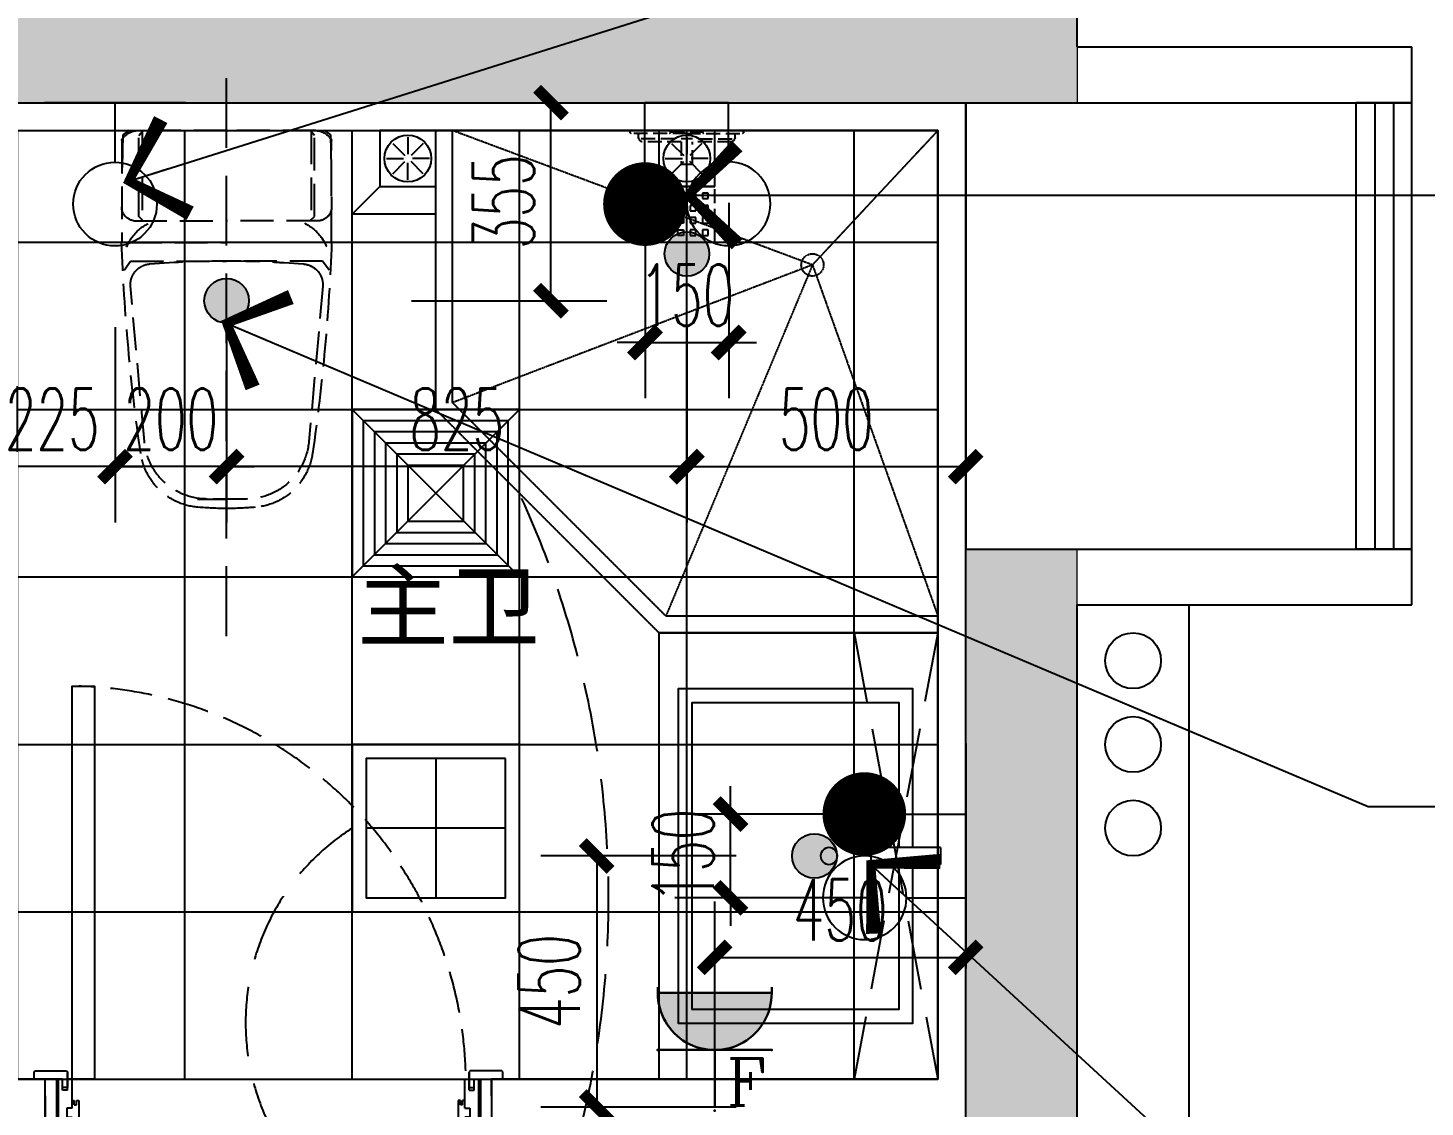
# Model space of a CAD drawing. Extents: x 184967 to 628822, y -100826 to 121332.
# Drawn here: x 404224 to 406729, y 39974 to 41908 of the extents above; entities that cross this region are included whole.
import ezdxf
from ezdxf.enums import TextEntityAlignment as Align

# ---------------------------------------------------------------- set-up
doc = ezdxf.new("R2010")
doc.units = 0
doc.header["$MEASUREMENT"] = 0
doc.linetypes.add('__DASH', pattern=[0.35, 0.25, -0.1])
doc.linetypes.add('DASH', pattern=[0.35, 0.25, -0.1])
for name, color, linetype in [('0-固定家具不到顶', 55, 'Continuous'), ('0-活动家具', 55, 'Continuous'), ('0-装饰完成面', 47, 'Continuous'), ('E-排水', 34, 'Continuous'), ('E-给水', 34, 'Continuous'), ('E02-灯具开关连线', 6, 'Continuous'), ('E03-地漏', 6, 'Continuous'), ('P11-平面门套', 47, 'Continuous'), ('P11-平面门扇', 47, 'Continuous'), ('P13-文字说明', 52, 'Continuous'), ('T03-天花造型', 30, 'Continuous'), ('T05-天花灯具', 51, 'Continuous'), ('VPIPE-直饮', 140, 'TG_Y'), ('WALL', 145, 'Continuous'), ('WINDOW', 141, 'Continuous'), ('看线', 67, 'Continuous')]:
    doc.layers.add(name, color=color, linetype=linetype)
for name, color, linetype, lineweight in [('4#6#-col-2F~31F$0$COLU', 7, 'Continuous', 0), ('4#6#-col-2F~31F$0$COLU_HATCH', 251, 'Continuous', 0), ('E-插座', 60, 'Continuous', 30)]:
    doc.layers.add(name, color=color, linetype=linetype, lineweight=lineweight)
doc.styles.add('_TCH_LABEL', font='COMPLEX', dxfattribs={"bigfont": 'GBCBIG'})
doc.styles.get("Standard").update_dxf_attribs({"font": 'gbenor.shx', "bigfont": 'gbcbig.shx'})
doc.styles.add('TG_LINETYPE', font='GBXWXT', dxfattribs={"width": 0.7, "height": 3, "bigfont": 'GBCBIG'})
doc.styles.add('尺寸标注', font='txt.shx', dxfattribs={"width": 0.6, "height": 110})
doc.styles.add('文字标注', font='')
doc.styles.get('文字标注').set_extended_font_data('SimSun')
doc.linetypes.add('TG_Y', pattern='A,3,-0.34,["Y",TG_LINETYPE,S=0.1,R=0,X=-0.23,Y=-0.08],0', length=3.34)
doc.dimstyles.new('1-50', dxfattribs={"dimscale": 50, "dimtxt": 110, "dimasz": 1, "dimexe": 2, "dimexo": 2, "dimgap": 0.6, "dimtad": 1, "dimdec": 0, "dimrnd": 5, "dimtxsty": '尺寸标注', "dimblk": 'ARCHTICK', "dimcen": 2.5, "dimclrd": 251, "dimclre": 251, "dimclrt": 50, "dimadec": 0, "dimazin": 0, "dimtfac": 1, "dimtdec": 0, "dimtix": 1, "dimtmove": 2, "dimatfit": 3, "dimldrblk": 'DOT', "dimfxl": 0, "dimarcsym": 0})
doc.dimstyles.new('标注', dxfattribs={"dimtxt": 2.5, "dimasz": 1.5, "dimexe": 1.25, "dimexo": 0.625, "dimgap": 0, "dimtad": 1, "dimdsep": 46, "dimtxsty": 'Standard', "dimblk": 'z', "dimcen": 2.5, "dimadec": 0, "dimazin": 0, "dimtm": 1e-09, "dimtfac": 1, "dimtmove": 0, "dimatfit": 3, "dimldrblk": 'z', "dimfxl": 0, "dimarcsym": 0})

# ---------------------------------------------------------------- blocks, each defined once
blk = doc.blocks.new('*U913')
h = blk.add_hatch(color=256)
edge = h.paths.add_edge_path()
edge.add_ellipse((117.7, 211), major_axis=(72.3, 72.3), ratio=1, start_angle=135, end_angle=224.9997)
edge.add_line((117.7, 108.8), (117.7, 108.8))
edge.add_ellipse((117.7, 211), major_axis=(72.3, 72.3), ratio=1, start_angle=225.0003, end_angle=315)
edge.add_line((219.9, 211), (15.5, 211))
for p, q in [((15.5, 221.2), (15.5, 211)), ((219.9, 211), (15.5, 211)), ((219.9, 221.2), (219.9, 211)), ((15.5, 108.8), (219.9, 108.8)), ((117.7, 108.8), (117.7, 6.5))]:
    blk.add_line(p, q)
at = {"extrusion": (0, 0, -1)}
blk.add_ellipse((117.7, 211), major_axis=(72.3, 72.3), ratio=1, start_param=0.785398, end_param=3.926991, dxfattribs=at)
for p in [(15.5, 108.8), (219.9, 108.8), (117.7, 0)]:
    blk.add_point(p)
at = {"style": '_TCH_LABEL', "text_generation_flag": 4}
blk.add_text('P', height=0.00409, dxfattribs=at).set_placement((117.7, 0))
at = {"style": '_TCH_LABEL'}
blk.add_attdef('B', text='', height=84.1, dxfattribs=at).set_placement((174.6, 51.2), align=Align.MIDDLE)
blk = doc.blocks.new('_ArchTick')
at = {"color": 0, "linetype": 'ByBlock', "const_width": 0.4}
blk.add_lwpolyline([(-0.5, -0.5), (0.5, 0.5)], dxfattribs=at)
blk = doc.blocks.new('*D953')
at = {"layer": 'Defpoints', "color": 0, "transparency": 16777216}
for p in [(405905.5, 40242), (405455.5, 39973.7), (405905.5, 39973.7)]:
    blk.add_point(p, dxfattribs=at)
at = {"layer": 'E-插座', "color": 251, "lineweight": -2, "transparency": 16777216}
for p, q in [((405455.5, 40073.7), (405455.5, 40342)), ((405905.5, 40073.7), (405905.5, 40342)), ((405455.5, 40242), (405905.5, 40242))]:
    blk.add_line(p, q, dxfattribs=at)
at = {"layer": 'E-插座', "color": 251, "lineweight": -2, "transparency": 16777216, "xscale": 50, "yscale": 50, "zscale": 50, "rotation": 180}
blk.add_blockref('_ArchTick', (405455.5, 40242), dxfattribs=at)
at = {"layer": 'E-插座', "color": 251, "lineweight": -2, "transparency": 16777216, "xscale": 50, "yscale": 50, "zscale": 50}
blk.add_blockref('_ArchTick', (405905.5, 40242), dxfattribs=at)
at = {"layer": 'E-插座', "color": 50, "transparency": 16777216, "insert": (405680.5, 40327), "char_height": 110, "attachment_point": 5, "style": '尺寸标注'}
blk.add_mtext('450', dxfattribs=at)
blk = doc.blocks.new('_Dot')
at = {"color": 0, "linetype": 'ByBlock', "lineweight": -2}
blk.add_line((-0.5, 0), (-1, 0), dxfattribs=at)
at = {"color": 0, "linetype": 'ByBlock', "const_width": 0.5}
blk.add_lwpolyline([(-0.25, 0, 1), (0.25, 0, 1)], format="xyb", close=True, dxfattribs=at)
blk = doc.blocks.new('A$C425A3D1E')
for p, q in [((0.6, 403.1), (0.6, 150)), ((182.3, 276.6), (0.6, 276.6)), ((0.6, 126.6), (0.6, 276.6)), ((0.6, 253.1), (0.6, 0)), ((106.7, 126.6), (0, 126.6))]:
    blk.add_line(p, q)
at = {"const_width": 75}
blk.add_lwpolyline([(182.3, 314.1, -1), (182.3, 239.1, -1)], format="xyb", close=True, dxfattribs=at)
blk.add_circle((181.7, 126.6), 75)
for start, end in [(90, 270), (270, 90)]:
    blk.add_arc((182.3, 276.6), 28.1, start, end)
blk = doc.blocks.new('*D970')
at = {"layer": 'Defpoints', "color": 0, "linetype": 'ByBlock', "transparency": 16777216}
for p in [(405905.5, 40423.7), (405244, 39973.7), (405905.5, 39973.7)]:
    blk.add_point(p, dxfattribs=at)
at = {"layer": 'E-给水', "color": 251, "lineweight": -2, "transparency": 16777216}
for p, q in [((405494, 40423.7), (405144, 40423.7)), ((405244, 40423.7), (405244, 39973.7)), ((405494, 39973.7), (405144, 39973.7))]:
    blk.add_line(p, q, dxfattribs=at)
at = {"layer": 'E-给水', "color": 251, "linetype": 'ByBlock', "lineweight": -2, "transparency": 16777216, "xscale": 50, "yscale": 50, "zscale": 50}
for p, rotation in [((405244, 40423.7), 90), ((405244, 39973.7), 270)]:
    blk.add_blockref('_ArchTick', p, dxfattribs=dict(at, rotation=rotation))
at = {"layer": 'E-给水', "color": 50, "linetype": 'ByBlock', "transparency": 16777216, "insert": (405159, 40198.7), "char_height": 110, "attachment_point": 5, "rotation": 90, "style": '尺寸标注'}
blk.add_mtext('450', dxfattribs=at)
blk = doc.blocks.new('*D971')
at = {"layer": 'Defpoints', "color": 0, "linetype": 'ByBlock', "transparency": 16777216}
for p in [(405484, 40498.7), (405905.5, 40498.7), (405905.5, 40348.7)]:
    blk.add_point(p, dxfattribs=at)
at = {"layer": 'E-给水', "color": 251, "lineweight": -2, "transparency": 16777216}
for p, q in [((405484, 40498.7), (405484, 40548.7)), ((405734, 40498.7), (405384, 40498.7)), ((405484, 40348.7), (405484, 40498.7)), ((405734, 40348.7), (405384, 40348.7)), ((405484, 40348.7), (405484, 40298.7))]:
    blk.add_line(p, q, dxfattribs=at)
at = {"layer": 'E-给水', "color": 251, "linetype": 'ByBlock', "lineweight": -2, "transparency": 16777216, "xscale": 50, "yscale": 50, "zscale": 50}
for p, rotation in [((405484, 40498.7), 270), ((405484, 40348.7), 90)]:
    blk.add_blockref('_ArchTick', p, dxfattribs=dict(at, rotation=rotation))
at = {"layer": 'E-给水', "color": 50, "linetype": 'ByBlock', "transparency": 16777216, "insert": (405399, 40423.7), "char_height": 110, "attachment_point": 5, "rotation": 90, "style": '尺寸标注'}
blk.add_mtext('150', dxfattribs=at)
blk = doc.blocks.new('*D972')
at = {"layer": 'Defpoints', "color": 0, "linetype": 'ByBlock', "transparency": 16777216}
for p in [(405405.6, 41773.7), (405905.5, 41773.7), (405905.5, 41121.5)]:
    blk.add_point(p, dxfattribs=at)
at = {"layer": 'E-给水', "color": 251, "lineweight": -2, "transparency": 16777216}
for p, q in [((405405.6, 41371.5), (405405.6, 41021.5)), ((405905.5, 41371.5), (405905.5, 41021.5)), ((405405.6, 41121.5), (405905.5, 41121.5))]:
    blk.add_line(p, q, dxfattribs=at)
at = {"layer": 'E-给水', "color": 251, "linetype": 'ByBlock', "lineweight": -2, "transparency": 16777216, "xscale": 50, "yscale": 50, "zscale": 50, "rotation": 180}
blk.add_blockref('_ArchTick', (405405.6, 41121.5), dxfattribs=at)
at = {"layer": 'E-给水', "color": 251, "linetype": 'ByBlock', "lineweight": -2, "transparency": 16777216, "xscale": 50, "yscale": 50, "zscale": 50}
blk.add_blockref('_ArchTick', (405905.5, 41121.5), dxfattribs=at)
at = {"layer": 'E-给水', "color": 50, "linetype": 'ByBlock', "transparency": 16777216, "insert": (405655.6, 41206.5), "char_height": 110, "attachment_point": 5, "style": '尺寸标注'}
blk.add_mtext('500', dxfattribs=at)
blk = doc.blocks.new('*D973')
at = {"layer": 'Defpoints', "color": 0, "linetype": 'ByBlock', "transparency": 16777216}
for p in [(405330.6, 41773.7), (405480.6, 41773.7), (405480.6, 41344)]:
    blk.add_point(p, dxfattribs=at)
at = {"layer": 'E-给水', "color": 251, "lineweight": -2, "transparency": 16777216}
for p, q in [((405330.6, 41594), (405330.6, 41244)), ((405480.6, 41594), (405480.6, 41244)), ((405330.6, 41344), (405280.6, 41344)), ((405330.6, 41344), (405480.6, 41344)), ((405480.6, 41344), (405530.6, 41344))]:
    blk.add_line(p, q, dxfattribs=at)
at = {"layer": 'E-给水', "color": 251, "linetype": 'ByBlock', "lineweight": -2, "transparency": 16777216, "xscale": 50, "yscale": 50, "zscale": 50}
blk.add_blockref('_ArchTick', (405330.6, 41344), dxfattribs=at)
at = {"layer": 'E-给水', "color": 251, "linetype": 'ByBlock', "lineweight": -2, "transparency": 16777216, "xscale": 50, "yscale": 50, "zscale": 50, "rotation": 180}
blk.add_blockref('_ArchTick', (405480.6, 41344), dxfattribs=at)
at = {"layer": 'E-给水', "color": 50, "linetype": 'ByBlock', "transparency": 16777216, "insert": (405405.6, 41429), "char_height": 110, "attachment_point": 5, "style": '尺寸标注'}
blk.add_mtext('150', dxfattribs=at)
blk = doc.blocks.new('000')
for p, q in [((126972.5, 18752.6), (126972.5, 18645.9)), ((126972.5, 18646.5), (126822.5, 18646.5)), ((126845.9, 18646.5), (127099, 18646.5))]:
    blk.add_line(p, q)
blk.add_circle((126972.5, 18827.6), 75)
blk = doc.blocks.new('*D974')
at = {"layer": 'Defpoints', "color": 0, "linetype": 'ByBlock', "transparency": 16777216}
for p in [(404580.5, 41773.2), (405405.6, 41773.7), (404580.5, 41121.5)]:
    blk.add_point(p, dxfattribs=at)
at = {"layer": 'E-给水', "color": 251, "lineweight": -2, "transparency": 16777216}
for p, q in [((404580.5, 41371.5), (404580.5, 41021.5)), ((405405.6, 41371.5), (405405.6, 41021.5)), ((405405.6, 41121.5), (404580.5, 41121.5))]:
    blk.add_line(p, q, dxfattribs=at)
at = {"layer": 'E-给水', "color": 251, "linetype": 'ByBlock', "lineweight": -2, "transparency": 16777216, "xscale": 50, "yscale": 50, "zscale": 50, "rotation": 180}
blk.add_blockref('_ArchTick', (404580.5, 41121.5), dxfattribs=at)
at = {"layer": 'E-给水', "color": 251, "linetype": 'ByBlock', "lineweight": -2, "transparency": 16777216, "xscale": 50, "yscale": 50, "zscale": 50}
blk.add_blockref('_ArchTick', (405405.6, 41121.5), dxfattribs=at)
at = {"layer": 'E-给水', "color": 50, "linetype": 'ByBlock', "transparency": 16777216, "insert": (404993.1, 41206.5), "char_height": 110, "attachment_point": 5, "style": '尺寸标注'}
blk.add_mtext('825', dxfattribs=at)
blk = doc.blocks.new('A$C409C086C')
h = blk.add_hatch(color=251)
h.dxf.hatch_style = 1
h.paths.add_polyline_path([(63.9, 0, 1), (-63.9, 0, 1)])
blk.add_circle((0, 0), 63.9)
blk = doc.blocks.new('*D977')
at = {"layer": 'Defpoints', "color": 0, "linetype": 'ByBlock', "transparency": 16777216}
for p in [(404580.5, 41773.7), (405162, 41773.7), (404580.5, 41418.7)]:
    blk.add_point(p, dxfattribs=at)
at = {"layer": 'E-给水', "color": 251, "lineweight": -2, "transparency": 16777216}
for p, q in [((404912, 41773.7), (405262, 41773.7)), ((405162, 41418.7), (405162, 41773.7)), ((404912, 41418.7), (405262, 41418.7))]:
    blk.add_line(p, q, dxfattribs=at)
at = {"layer": 'E-给水', "color": 251, "linetype": 'ByBlock', "lineweight": -2, "transparency": 16777216, "xscale": 50, "yscale": 50, "zscale": 50}
for p, rotation in [((405162, 41773.7), 90), ((405162, 41418.7), 270)]:
    blk.add_blockref('_ArchTick', p, dxfattribs=dict(at, rotation=rotation))
at = {"layer": 'E-给水', "color": 50, "linetype": 'ByBlock', "transparency": 16777216, "insert": (405077, 41596.2), "char_height": 110, "attachment_point": 5, "rotation": 90, "style": '尺寸标注'}
blk.add_mtext('355', dxfattribs=at)
blk = doc.blocks.new('*D978')
at = {"layer": 'Defpoints', "color": 0, "linetype": 'ByBlock', "transparency": 16777216}
for p in [(404380.5, 41773.2), (404580.5, 41773.2), (404380.5, 41121.5)]:
    blk.add_point(p, dxfattribs=at)
at = {"layer": 'E-给水', "color": 251, "lineweight": -2, "transparency": 16777216}
for p, q in [((404380.5, 41371.5), (404380.5, 41021.5)), ((404580.5, 41371.5), (404580.5, 41021.5)), ((404380.5, 41121.5), (404330.5, 41121.5)), ((404580.5, 41121.5), (404380.5, 41121.5)), ((404580.5, 41121.5), (404630.5, 41121.5))]:
    blk.add_line(p, q, dxfattribs=at)
at = {"layer": 'E-给水', "color": 251, "linetype": 'ByBlock', "lineweight": -2, "transparency": 16777216, "xscale": 50, "yscale": 50, "zscale": 50}
blk.add_blockref('_ArchTick', (404380.5, 41121.5), dxfattribs=at)
at = {"layer": 'E-给水', "color": 251, "linetype": 'ByBlock', "lineweight": -2, "transparency": 16777216, "xscale": 50, "yscale": 50, "zscale": 50, "rotation": 180}
blk.add_blockref('_ArchTick', (404580.5, 41121.5), dxfattribs=at)
at = {"layer": 'E-给水', "color": 50, "linetype": 'ByBlock', "transparency": 16777216, "insert": (404480.5, 41206.5), "char_height": 110, "attachment_point": 5, "style": '尺寸标注'}
blk.add_mtext('200', dxfattribs=at)
blk = doc.blocks.new('*D979')
at = {"layer": 'Defpoints', "color": 0, "linetype": 'ByBlock', "transparency": 16777216}
for p in [(404155.5, 41773.7), (404380.5, 41773.2), (404155.5, 41121.5)]:
    blk.add_point(p, dxfattribs=at)
at = {"layer": 'E-给水', "color": 251, "lineweight": -2, "transparency": 16777216}
for p, q in [((404155.5, 41371.5), (404155.5, 41021.5)), ((404380.5, 41371.5), (404380.5, 41021.5)), ((404155.5, 41121.5), (404105.5, 41121.5)), ((404380.5, 41121.5), (404155.5, 41121.5)), ((404380.5, 41121.5), (404430.5, 41121.5))]:
    blk.add_line(p, q, dxfattribs=at)
at = {"layer": 'E-给水', "color": 251, "linetype": 'ByBlock', "lineweight": -2, "transparency": 16777216, "xscale": 50, "yscale": 50, "zscale": 50}
blk.add_blockref('_ArchTick', (404155.5, 41121.5), dxfattribs=at)
at = {"layer": 'E-给水', "color": 251, "linetype": 'ByBlock', "lineweight": -2, "transparency": 16777216, "xscale": 50, "yscale": 50, "zscale": 50, "rotation": 180}
blk.add_blockref('_ArchTick', (404380.5, 41121.5), dxfattribs=at)
at = {"layer": 'E-给水', "color": 50, "linetype": 'ByBlock', "transparency": 16777216, "insert": (404268, 41206.5), "char_height": 110, "attachment_point": 5, "style": '尺寸标注'}
blk.add_mtext('225', dxfattribs=at)
blk = doc.blocks.new('z')
blk.add_line((0, 0), (-1, 0))
blk.add_lwpolyline([(-1.171, 1.173, 0.36, 0.21, 0), (0, 0, 0.21, 0.36, 0), (-1.171, -1.173, 0.36, 0.36, 0)], format="xyseb")
blk = doc.blocks.new('DSDS')
at = {"color": 8}
for p, q in [((0, 125), (0, -125)), ((-125, 0), (125, 0))]:
    blk.add_line(p, q, dxfattribs=at)
at = {"ltscale": 0.1}
blk.add_lwpolyline([(-150, 150), (150, 150), (150, -150), (-150, -150)], close=True, dxfattribs=at)
at = {"color": 8}
blk.add_lwpolyline([(-125, 125), (125, 125), (125, -125), (-125, -125)], close=True, dxfattribs=at)
blk = doc.blocks.new('sds')
at = {"color": 8}
for p, q in [((-150, 150), (150, -150)), ((-150, -150), (150, 150))]:
    blk.add_line(p, q, dxfattribs=at)
blk.add_lwpolyline([(-150, 150), (150, 150), (150, -150), (-150, -150)], close=True)
for points in [[(-130, 130), (130, 130), (130, -130), (-130, -130)], [(-110, 110), (110, 110), (110, -110), (-110, -110)], [(-90, 90), (90, 90), (90, -90), (-90, -90)], [(-70, 70), (70, 70), (70, -70), (-70, -70)], [(-50, 50), (50, 50), (50, -50), (-50, -50)]]:
    blk.add_lwpolyline(points, close=True, dxfattribs=at)
blk = doc.blocks.new('EDSZGFC')
at = {"linetype": '__DASH'}
for p, q in [((-204454.5, 1229631.6), (-204454.5, 1230131.6)), ((-203554.5, 1230131.6), (-204454.5, 1230131.6)), ((-204424.5, 1229644), (-204424.5, 1230131.6)), ((-203779.3, 1229890.8), (-204424.5, 1230131.6)), ((-203779.3, 1229890.8), (-203554.5, 1230131.6)), ((-203554.5, 1229331.6), (-203554.5, 1230131.6)), ((-203554.5, 1229231.6), (-203554.5, 1230131.6)), ((-203779.3, 1229890.8), (-204424.5, 1229644)), ((-203779.3, 1229890.8), (-204042.1, 1229261.6)), ((-203779.3, 1229890.8), (-203554.5, 1229261.6)), ((-204054.5, 1229231.6), (-204454.5, 1229631.6)), ((-204042.1, 1229261.6), (-204424.5, 1229644)), ((-204042.1, 1229261.6), (-203554.5, 1229261.6)), ((-204054.5, 1229231.6), (-203554.5, 1229231.6))]:
    blk.add_line(p, q, dxfattribs=at)
blk.add_circle((-203779.3, 1229890.8), 20, dxfattribs=at)
blk = doc.blocks.new('$WINLIB2D$00000001')
at = {"color": 0}
for points in [[(-0.5, 0.5), (-0.5, -0.5)], [(-0.5, 0.5), (0.5, 0.5)], [(0.5, -0.5), (0.5, 0.5)], [(0.5, 0.1667), (-0.5, 0.1667)], [(0.5, -0.1667), (-0.5, -0.1667)], [(-0.5, -0.5), (0.5, -0.5)]]:
    blk.add_lwpolyline(points, dxfattribs=at)
blk = doc.blocks.new('A$C3B535EB7')
for p, q in [((-25, 15), (100, 15)), ((-25, 15), (-25, -15)), ((100, 15), (100, -15)), ((-25, -15), (100, -15))]:
    blk.add_line(p, q)
for points in [[(25, -15), (25, -300), (445, -300), (445, 300), (25, 300), (25, 15)], [(50, -15), (50, -275), (420, -275), (420, 275), (50, 275), (50, 15)]]:
    blk.add_lwpolyline(points)
blk.add_circle((175, 0), 15)
blk = doc.blocks.new('A$C45F771E5')
at = {"linetype": 'DASH', "ltscale": 250}
for p, q in [((0, 409.4), (8.9, 421.6)), ((20, 423.8), (213.7, 423.8)), ((266.7, 419), (250, 406.7)), ((1, 223.8), (1, 393.5)), ((10.2, 391.4), (2.4, 384.3)), ((1, 54.2), (1, 223.8)), ((10.2, 56.3), (2.4, 63.4)), ((0, 38.3), (8.9, 26.1)), ((213.7, 23.8), (20, 23.8))]:
    blk.add_line(p, q, dxfattribs=at)
at = {"color": 251, "linetype": 'DASH', "ltscale": 250}
for p, q in [((8.9, 421.6), (94.9, 423.8)), ((173, 400.4), (173, 223.8)), ((214.3, 410.1), (214.3, 223.8)), ((250, 406.7), (250, 223.8)), ((2.6, 385.1), (171.2, 385.1)), ((164.7, 391.4), (10.2, 391.4)), ((172.1, 383.2), (164.7, 391.4)), ((702.8, 279.3), (702.8, 223.8)), ((173, 47.3), (173, 223.8)), ((214.3, 37.6), (214.3, 223.8)), ((250, 41), (250, 223.8)), ((2.6, 62.6), (171.2, 62.6)), ((164.7, 56.3), (10.2, 56.3)), ((172.1, 64.5), (164.7, 56.3)), ((266.7, 28.7), (250, 41)), ((8.9, 26.1), (94.9, 23.8)), ((127.2, 23.8), (146.2, 23.8))]:
    blk.add_line(p, q, dxfattribs=at)
for points in [[(0, 409.4), (8.9, 421.6), (94.9, 423.8)], [(214.3, 410.1), (214.3, 223.8)], [(266.7, 419), (250, 406.7), (250, 223.8)], [(172.1, 383.2), (164.7, 391.4), (10.2, 391.4), (2.4, 384.3)], [(2.6, 385.1), (171.2, 385.1)], [(214.3, 37.6), (214.3, 223.8)], [(266.7, 28.7), (250, 41), (250, 223.8)], [(172.1, 64.5), (164.7, 56.3), (10.2, 56.3), (2.4, 63.4)], [(2.6, 62.6), (171.2, 62.6)], [(0, 38.3), (8.9, 26.1), (94.9, 23.8)]]:
    blk.add_lwpolyline(points, dxfattribs=at)
for points in [[(127.2, 423.8), (146.2, 423.8, -0.3755), (173, 400.4), (173, 223.8)], [(223.2, 414.5, 0.188522), (177.5, 372.1, -15.471062)], [(249.2, 223.8, 0.019942), (255.1, 77.6, 0.406672), (296.5, 40.6), (593.5, 67.2, 0.388343), (702.8, 186.7), (702.8, 261, 0.388343), (593.5, 380.5), (296.5, 407.1)], [(127.2, 23.8), (146.2, 23.8, 0.3755), (173, 47.3), (173, 223.8)], [(223.2, 33.2, -0.188522), (177.5, 75.6, 15.471062)]]:
    blk.add_lwpolyline(points, format="xyb", dxfattribs=at)
at = {"linetype": 'DASH', "ltscale": 250}
for centre, radius, start, end in [((34.8, 393.5), 33.8, 115.9463, 180), ((81.5, -3282.7), 3708.9, 81.7121, 87.9586), ((598.9, 268.7), 120, 4.7086, 81.7121), ((-48, 215.4), 769, 0.6263, 4.7086), ((-48, 232.3), 769, 355.2914, 359.3737), ((598.9, 179), 120, 278.2879, 355.2914), ((34.8, 54.2), 33.8, 180, 244.0537), ((81.5, 3730.4), 3708.9, 272.0414, 278.2879)]:
    blk.add_arc(centre, radius, start, end, dxfattribs=at)
at = {"color": 251, "linetype": 'DASH', "ltscale": 250}
for centre, radius, start, end in [((146.2, 396.8), 27, 7.6754, 90), ((254.5, 334.8), 85.6, 111.449, 154.1539), ((294.7, 367.3), 39.8, 87.5238, 176.0446), ((2084.7, 222.9), 1835.6, 175.4005, 179.9701), ((2084.7, 224.8), 1835.6, 180.0299, 184.5995), ((254.5, 112.9), 85.6, 205.8461, 248.551), ((294.7, 80.4), 39.8, 183.9554, 272.4762), ((146.2, 50.9), 27, 270, 352.3246)]:
    blk.add_arc(centre, radius, start, end, dxfattribs=at)
blk = doc.blocks.new('*U889')
at = {"color": 251}
for p, q in [((20.1, 125), (20.1, 25)), ((820.1, 125), (820.1, 25))]:
    blk.add_line(p, q, dxfattribs=at)
at = {"layer": 'P11-平面门套', "ltscale": 200}
for p, q in [((0, 168.4), (1.6, 170)), ((0, 155), (0, 168.4)), ((51, 155), (0, 155)), ((1.6, 170), (58.4, 170)), ((40, 155), (40, 5)), ((43, 5), (43, 155)), ((43, 155), (43, 5)), ((51, 135), (51, 155)), ((58.4, 170), (60, 168.4)), ((60, 168.4), (60, 140)), ((60, 135), (60, 167)), ((68, 155), (60, 155)), ((68, 102.8), (68, 155)), ((772.2, 155), (780.2, 155)), ((772.2, 102.8), (772.2, 155)), ((781.8, 170), (780.2, 168.4)), ((780.2, 168.4), (780.2, 140)), ((780.2, 135), (780.2, 167)), ((838.6, 170), (781.8, 170)), ((789.2, 135), (789.2, 155)), ((789.2, 155), (840.2, 155)), ((797.2, 5), (797.2, 155)), ((797.2, 155), (797.2, 5)), ((800.2, 155), (800.2, 5)), ((840.2, 168.4), (838.6, 170)), ((840.2, 155), (840.2, 168.4)), ((52, 140), (51, 141)), ((60, 135), (51, 135)), ((60, 140), (52, 140)), ((780.2, 140), (788.2, 140)), ((780.2, 135), (789.2, 135)), ((788.2, 140), (789.2, 141)), ((59, 102.8), (59, 86.8)), ((68, 102.8), (59, 102.8)), ((68, 117), (72.1, 117)), ((72.1, 109.3), (72.1, 117)), ((72.1, 109.3), (75.9, 109.3)), ((75.9, 109.3), (75.9, 117)), ((75.9, 117), (80, 117)), ((80, 117), (80, 15)), ((760.2, 117), (760.2, 15)), ((764.2, 117), (760.2, 117)), ((764.2, 109.3), (764.2, 117)), ((768.1, 109.3), (764.2, 109.3)), ((772.2, 117), (768.1, 117)), ((768.1, 109.3), (768.1, 117)), ((772.2, 102.8), (781.2, 102.8)), ((781.2, 102.8), (781.2, 86.8)), ((59, 86.8), (68, 86.8)), ((68, 53.4), (68, 76.8)), ((781.2, 86.8), (772.2, 86.8)), ((772.2, 53.4), (772.2, 76.8)), ((68, 53.4), (59, 53.4)), ((59, 53.4), (59, 37.4)), ((772.2, 53.4), (781.2, 53.4)), ((781.2, 53.4), (781.2, 37.4)), ((59, 37.4), (68, 37.4)), ((68, 5), (68, 37.4)), ((772.2, 5), (772.2, 37.4)), ((781.2, 37.4), (772.2, 37.4)), ((51, 5), (0, 5)), ((0, 5), (0, -8.4)), ((43, 5), (51, 5)), ((60, 25), (51, 25)), ((51, 25), (51, 5)), ((52, 20), (51, 19)), ((60, 20), (52, 20)), ((60, 25), (60, -8.4)), ((60, -8), (60, 20)), ((68, 5), (60, 5)), ((80, 15), (68, 15)), ((760.2, 15), (772.2, 15)), ((772.2, 5), (780.2, 5)), ((780.2, 25), (780.2, -8.4)), ((780.2, 25), (789.2, 25)), ((780.2, 20), (788.2, 20)), ((780.2, -8), (780.2, 20)), ((788.2, 20), (789.2, 19)), ((789.2, 25), (789.2, 5)), ((789.2, 5), (840.2, 5)), ((797.2, 5), (789.2, 5)), ((840.2, 5), (840.2, -8.4)), ((0, -8.4), (1.6, -10)), ((1.6, -10), (58.4, -10)), ((58.4, -10), (60, -8.4)), ((781.8, -10), (780.2, -8.4)), ((838.6, -10), (781.8, -10)), ((840.2, -8.4), (838.6, -10))]:
    blk.add_line(p, q, dxfattribs=at)
at = {"layer": 'P11-平面门套'}
for p, q in [((20.1, 125), (20.1, 155)), ((820.1, 125), (820.1, 155)), ((20.1, 25), (20.1, 5)), ((820.1, 25), (820.1, 5))]:
    blk.add_line(p, q, dxfattribs=at)
blk = doc.blocks.new('dfgdf')
at = {"linetype": 'DASH', "ltscale": 100}
for p, q in [((78687.7, 2714.9), (78707.7, 2714.9)), ((78687.7, 2674.9), (78687.7, 2714.9)), ((78707.7, 2714.9), (78707.7, 2674.9)), ((78595.9, 2657.9), (78595.9, 2656.9)), ((78697.5, 2659.9), (78597.5, 2659.9)), ((78618.5, 2654.9), (78597.5, 2654.9)), ((78611.1, 2667.9), (78611.1, 2661.9)), ((78612.7, 2669.9), (78612.7, 2669.9)), ((78687.7, 2674.9), (78617.7, 2674.9)), ((78618.5, 2654.9), (78666.7, 2654.9)), ((78668.7, 2657.9), (78668.7, 2656.9)), ((78697.5, 2659.9), (78797.5, 2659.9)), ((78777.7, 2674.9), (78707.7, 2674.9)), ((78726.3, 2657.9), (78726.3, 2656.9)), ((78776.5, 2654.9), (78728.3, 2654.9)), ((78776.5, 2654.9), (78797.5, 2654.9)), ((78782.7, 2669.9), (78782.7, 2669.9)), ((78784.3, 2667.9), (78784.3, 2661.9)), ((78799.5, 2657.9), (78799.5, 2656.9))]:
    blk.add_line(p, q, dxfattribs=at)
at = {"color": 250, "linetype": 'DASH', "ltscale": 100}
for p, q in [((78676, 2669.9), (78612.7, 2669.9)), ((78707.7, 2669.9), (78687.7, 2669.9)), ((78718.9, 2669.9), (78782.3, 2669.9))]:
    blk.add_line(p, q, dxfattribs=at)
at = {"color": 251, "linetype": 'DASH', "ltscale": 100}
blk.add_line((78668.7, 2656.9), (78726.3, 2656.9), dxfattribs=at)
at = {"linetype": 'DASH', "ltscale": 100}
blk.add_lwpolyline([(78747.7, 2754.9), (78647.7, 2754.9), (78647.7, 2854.9), (78747.7, 2854.9)], close=True, dxfattribs=at)
at = {"color": 250, "linetype": 'DASH', "ltscale": 100}
for points in [[(78659.7, 2832.9), (78669.7, 2832.9), (78669.7, 2842.9), (78659.7, 2842.9)], [(78681.7, 2832.9), (78691.7, 2832.9), (78691.7, 2842.9), (78681.7, 2842.9)], [(78713.7, 2832.9), (78703.7, 2832.9), (78703.7, 2842.9), (78713.7, 2842.9)], [(78735.7, 2832.9), (78725.7, 2832.9), (78725.7, 2842.9), (78735.7, 2842.9)], [(78659.7, 2810.9), (78669.7, 2810.9), (78669.7, 2820.9), (78659.7, 2820.9)], [(78681.7, 2810.9), (78691.7, 2810.9), (78691.7, 2820.9), (78681.7, 2820.9)], [(78713.7, 2810.9), (78703.7, 2810.9), (78703.7, 2820.9), (78713.7, 2820.9)], [(78735.7, 2810.9), (78725.7, 2810.9), (78725.7, 2820.9), (78735.7, 2820.9)], [(78659.7, 2788.9), (78669.7, 2788.9), (78669.7, 2798.9), (78659.7, 2798.9)], [(78681.7, 2788.9), (78691.7, 2788.9), (78691.7, 2798.9), (78681.7, 2798.9)], [(78713.7, 2788.9), (78703.7, 2788.9), (78703.7, 2798.9), (78713.7, 2798.9)], [(78735.7, 2788.9), (78725.7, 2788.9), (78725.7, 2798.9), (78735.7, 2798.9)], [(78659.7, 2766.9), (78669.7, 2766.9), (78669.7, 2776.9), (78659.7, 2776.9)], [(78681.7, 2766.9), (78691.7, 2766.9), (78691.7, 2776.9), (78681.7, 2776.9)], [(78713.7, 2766.9), (78703.7, 2766.9), (78703.7, 2776.9), (78713.7, 2776.9)], [(78735.7, 2766.9), (78725.7, 2766.9), (78725.7, 2776.9), (78735.7, 2776.9)]]:
    blk.add_lwpolyline(points, close=True, dxfattribs=at)
at = {"linetype": 'DASH', "ltscale": 100}
for centre, radius, start, end in [((78597.9, 2657.9), 2, 90, 180), ((78597.9, 2656.9), 2, 180, 270), ((78613.1, 2667.9), 2, 90, 180), ((78613.1, 2661.9), 2, 180, 270), ((78617.7, 2669.9), 5, 90, 180), ((78617.7, 2669.9), 5, 90, 180), ((78666.7, 2657.9), 2, 0, 90), ((78666.7, 2656.9), 2, 270, 0), ((78728.3, 2657.9), 2, 90, 180), ((78728.3, 2656.9), 2, 180, 270), ((78777.7, 2669.9), 5, 0, 90), ((78782.3, 2667.9), 2, 0, 90), ((78782.3, 2661.9), 2, 270, 0), ((78797.5, 2657.9), 2, 0, 90), ((78797.5, 2656.9), 2, 270, 0)]:
    blk.add_arc(centre, radius, start, end, dxfattribs=at)
blk = doc.blocks.new('A$C76680096')
at = {"color": 250, "ltscale": 10}
for p, q in [((22.8, 77.2), (44.4, 55.6)), ((50, 88.5), (50, 58)), ((77.2, 77.2), (55.6, 55.6)), ((11.5, 50), (42, 50)), ((22.8, 22.8), (44.4, 44.4)), ((50, 11.5), (50, 42)), ((77.2, 22.8), (55.6, 44.4)), ((88.5, 50), (58, 50))]:
    blk.add_line(p, q, dxfattribs=at)
blk.add_lwpolyline([(0, 0), (100, 0), (100, 100), (0, 100)], close=True)
blk.add_circle((50, 50), 42)

msp = doc.modelspace()

# ---------------------------------------------------------------- hatches: boundary and pattern name
at = {"layer": '4#6#-col-2F~31F$0$COLU_HATCH'}
for points in [[(404055.5, 41973.7), (405905.5, 41973.7), (405905.5, 43073.7), (406105.5, 43073.7), (406105.5, 41773.7), (404055.5, 41773.7)], [(405905.5, 34973.7), (406105.5, 34973.7), (406105.5, 40973.7), (405905.5, 40973.7), (405905.5, 35173.7), (405705.5, 35173.7), (405705.5, 34973.7)]]:
    msp.add_hatch(color=252, dxfattribs=at).paths.add_polyline_path(points)

# ---------------------------------------------------------------- linework, layer by layer
at = {"layer": '0-固定家具不到顶', "linetype": 'DASH', "ltscale": 500}
for p, q in [((405705.5, 40823.7), (405855.5, 40023.7)), ((405855.5, 40823.7), (405705.5, 40023.7))]:
    msp.add_line(p, q, dxfattribs=at)
at = {"layer": '0-固定家具不到顶'}
msp.add_lwpolyline([(405855.5, 40823.7), (405355.5, 40823.7), (405355.5, 40023.7), (405855.5, 40023.7)], close=True, dxfattribs=at)
at = {"layer": '0-固定家具不到顶', "linetype": 'DASH', "ltscale": 500}
msp.add_lwpolyline([(405705.5, 40823.7), (405855.5, 40823.7), (405855.5, 40023.7), (405705.5, 40023.7)], close=True, dxfattribs=at)
at = {"layer": '0-活动家具', "color": 250, "linetype": '__DASH', "ltscale": 500}
msp.add_line((404580.5, 40817.9), (404580.5, 41851.4), dxfattribs=at)
at = {"layer": '0-装饰完成面'}
msp.add_lwpolyline([(404255.5, 40023.7), (404205.5, 40023.7), (404205.5, 41723.7), (405855.5, 41723.7), (405855.5, 40023.7), (405055.5, 40023.7)], dxfattribs=at)
at = {"layer": '4#6#-col-2F~31F$0$COLU', "color": 6}
msp.add_lwpolyline([(404055.5, 41973.7), (405905.5, 41973.7), (405905.5, 43073.7), (406105.5, 43073.7), (406105.5, 41773.7), (404055.5, 41773.7)], close=True, dxfattribs=at)
msp.add_lwpolyline([(405905.5, 34973.7), (406105.5, 34973.7), (406105.5, 40973.7), (405905.5, 40973.7), (405905.5, 35173.7), (405705.5, 35173.7), (405705.5, 34973.7), (405905.5, 34973.7)], dxfattribs=at)
at = {"layer": 'E02-灯具开关连线', "color": 6, "linetype": 'DASH', "ltscale": 500}
for centre, radius, start, end in [((404779.7, 42466.7), 1201.6, 105.6503, 220.7407), ((403535.3, 40347.6), 1730, 339.7707, 24.8168), ((405029.1, 40124.6), 414.5, 122.631, 284.5922)]:
    msp.add_arc(centre, radius, start, end, dxfattribs=at)
at = {"layer": 'E03-地漏', "color": 250}
msp.add_line((404855.5, 41623.7), (404805.5, 41573.7), dxfattribs=at)
msp.add_lwpolyline([(404955.5, 41573.7), (404805.5, 41573.7), (404805.5, 41723.7)], dxfattribs=at)
at = {"layer": 'P11-平面门扇'}
msp.add_lwpolyline([(404343.5, 40023.7), (404303.5, 40023.7), (404303.5, 40727.9), (404343.5, 40727.9)], close=True, dxfattribs=at)
at = {"layer": 'P11-平面门扇', "color": 250, "linetype": 'DASH', "ltscale": 300}
msp.add_arc((404295.5, 40014.1), 714.1, 1.9794, 88.3951, dxfattribs=at)
at = {"layer": 'T03-天花造型', "color": 55, "linetype": 'ByBlock'}
for p, q in [((404505.5, 40023.7), (404505.5, 41723.7)), ((404805.5, 40023.7), (404805.5, 41723.7)), ((405105.5, 40023.7), (405105.5, 41723.7)), ((405405.5, 40023.7), (405405.5, 41723.7)), ((405705.5, 40023.7), (405705.5, 41723.7)), ((404205.5, 41523.7), (405855.5, 41523.7)), ((404205.5, 41223.7), (405855.5, 41223.7)), ((404205.5, 40923.7), (405855.5, 40923.7)), ((404205.5, 40623.7), (405855.5, 40623.7)), ((404205.5, 40323.7), (405855.5, 40323.7)), ((404205.5, 40023.7), (405855.5, 40023.7))]:
    msp.add_line(p, q, dxfattribs=at)
msp.add_lwpolyline([(404255.5, 40023.7), (405055.5, 40023.7), (405055.5, 39853.7), (404255.5, 39853.7)], close=True, dxfattribs=at)
at = {"layer": 'VPIPE-直饮', "linetype": 'Continuous'}
for centre in [(406205.5, 40773.7), (406205.5, 40623.7), (406205.5, 40473.7)]:
    msp.add_circle(centre, 50, dxfattribs=at)
at = {"layer": 'WALL'}
for p, q in [((406105.5, 41873.7), (406105.5, 43073.7)), ((406105.5, 41873.7), (406705.5, 41873.7)), ((406705.5, 41773.7), (406705.5, 41873.7)), ((404155.5, 41773.7), (406005.5, 41773.7)), ((406005.5, 41773.7), (406605.5, 41773.7)), ((406605.5, 41773.7), (406705.5, 41773.7)), ((405905.5, 39873.7), (405905.5, 40973.7)), ((405905.5, 40973.7), (406605.5, 40973.7)), ((406705.5, 40973.7), (406605.5, 40973.7)), ((406705.5, 40873.7), (406705.5, 40973.7)), ((406105.5, 39873.7), (406105.5, 40873.7)), ((406105.5, 40873.7), (406705.5, 40873.7))]:
    msp.add_line(p, q, dxfattribs=at)
at = {"layer": 'WINDOW'}
for p, q in [((405905.5, 41773.7), (405905.5, 40973.7)), ((405905.5, 40973.7), (405905.5, 41773.7))]:
    msp.add_line(p, q, dxfattribs=at)
at = {"layer": '看线'}
msp.add_lwpolyline([(406305.5, 40873.7), (406305.5, 34373.7), (406305.5, 34173.7), (402905.5, 34173.7), (402905.5, 33773.7), (395305.5, 33773.7)], dxfattribs=at)

# ---------------------------------------------------------------- block references
at = {"layer": '0-固定家具不到顶', "xscale": -0.9408602151088415, "yscale": 0.9408602151088415, "zscale": 0.9408602151088415, "rotation": 90}
msp.add_blockref('A$C45F771E5', (404791.2, 41724.7), dxfattribs=at)
at = {"layer": '0-固定家具不到顶'}
msp.add_blockref('EDSZGFC', (609410.1, -1188407.8), dxfattribs=at)
at = {"layer": '0-固定家具不到顶', "extrusion": (0, 0, -1), "zscale": -1}
msp.add_blockref('A$C3B535EB7', (-405835.4, 40423.7), dxfattribs=at)
at = {"layer": '0-活动家具', "color": 251, "ltscale": 6, "xscale": -1, "rotation": 180.0004075153189}
msp.add_blockref('dfgdf', (326707.8, 44378.1), dxfattribs=at)
at = {"layer": 'E-排水', "xscale": 0.6256832760932753, "yscale": 0.6256832760932753, "zscale": 0.6256832760932753, "rotation": 90}
for p in [(405405.6, 41502.6), (404580.5, 41418.7)]:
    msp.add_blockref('A$C409C086C', p, dxfattribs=at)
at = {"layer": 'E-排水', "xscale": 0.6256832760932753, "yscale": 0.6256832760932753, "zscale": 0.6256832760932753}
msp.add_blockref('A$C409C086C', (405634.4, 40423.7), dxfattribs=at)
at = {"layer": 'E-插座'}
msp.add_blockref('*U913', (405337.9, 39967.2), dxfattribs=at).add_auto_attribs({'B': 'F'})
at = {"layer": 'E-给水', "rotation": 180}
msp.add_blockref('000', (531353, 60419.7), dxfattribs=at)
at = {"layer": 'E-给水', "xscale": -1, "rotation": 90}
msp.add_blockref('A$C425A3D1E', (405607.1, 41774.3), dxfattribs=at)
at = {"layer": 'E-给水', "xscale": -1}
msp.add_blockref('A$C425A3D1E', (405906.1, 40222.2), dxfattribs=at)
at = {"layer": 'E03-地漏'}
msp.add_blockref('A$C76680096', (404855.5, 41623.7), dxfattribs=at)
at = {"layer": 'E03-地漏', "rotation": 90}
msp.add_blockref('A$C76680096', (405455.5, 41623.7), dxfattribs=at)
at = {"layer": 'P11-平面门套', "xscale": -1}
msp.add_blockref('*U889', (405075.6, 39868.7), dxfattribs=at)
at = {"layer": 'T05-天花灯具', "xscale": -1}
for name, p in [('sds', (404955.5, 41073.7)), ('DSDS', (404955.5, 40473.7))]:
    msp.add_blockref(name, p, dxfattribs=at)
at = {"layer": 'WINDOW', "xscale": 800, "yscale": 100, "zscale": 800, "rotation": 90}
msp.add_blockref('$WINLIB2D$00000001', (406655.5, 41373.7), dxfattribs=at)

# ---------------------------------------------------------------- texts
at = {"layer": 'P13-文字说明', "color": 52, "style": '文字标注'}
msp.add_text('主卫', height=120, dxfattribs=at).set_placement((404814.9, 40811.9))

# ---------------------------------------------------------------- dimensions: what is measured, and where the dimension line sits
at = {"layer": 'E-插座'}
dim = msp.add_linear_dim(base=(405905.5, 40242), p1=(405455.5, 39973.7), p2=(405905.5, 39973.7), dimstyle='1-50', override={"dimfxl": 5, "dimfxlon": 1}, dxfattribs=at)
dim.commit()
dim.dimension.update_dxf_attribs({"geometry": '*D953', "text_midpoint": (405680.5, 40327)})
at = {"layer": 'E-给水', "color": 1, "linetype": 'ByBlock'}
for base, p1, p2, picture, middle in [((405162, 41773.7), (404580.5, 41418.7), (404580.5, 41773.7), '*D977', (405077, 41596.2)), ((405484, 40498.7), (405905.5, 40348.7), (405905.5, 40498.7), '*D971', (405399, 40423.7)), ((405244, 39973.7), (405905.5, 40423.7), (405905.5, 39973.7), '*D970', (405159, 40198.7))]:
    dim = msp.add_linear_dim(base=base, p1=p1, p2=p2, angle=90, dimstyle='1-50', override={"dimfxl": 5, "dimfxlon": 1}, dxfattribs=at)
    dim.commit()
    dim.dimension.update_dxf_attribs({"geometry": picture, "text_midpoint": middle})
for base, p1, p2, picture, middle in [((404155.5, 41121.5), (404380.5, 41773.2), (404155.5, 41773.7), '*D979', (404268, 41206.5)), ((404380.5, 41121.5), (404580.5, 41773.2), (404380.5, 41773.2), '*D978', (404480.5, 41206.5)), ((404580.5, 41121.5), (405405.6, 41773.7), (404580.5, 41773.2), '*D974', (404993.1, 41206.5)), ((405480.6, 41344), (405330.6, 41773.7), (405480.6, 41773.7), '*D973', (405405.6, 41429)), ((405905.5, 41121.5), (405405.6, 41773.7), (405905.5, 41773.7), '*D972', (405655.6, 41206.5))]:
    dim = msp.add_linear_dim(base=base, p1=p1, p2=p2, dimstyle='1-50', override={"dimfxl": 5, "dimfxlon": 1}, dxfattribs=at)
    dim.commit()
    dim.dimension.update_dxf_attribs({"geometry": picture, "text_midpoint": middle})

# ---------------------------------------------------------------- leaders
at = {"layer": 'E-给水'}
for points in [[(404405.1, 41633.2, -6.9), (406627.1, 42333.2, -6.9), (408254.4, 42333.2, -6.9)], [(405408, 41608.2, -6.9), (406627.1, 41608.2, -6.9), (408254.4, 41608.2, -6.9)], [(404580.5, 41378.7, -6.9), (406627.1, 40512.2, -6.9), (408254.4, 40512.2, -6.9)], [(405735.4, 40408.7, -6.9), (406627.1, 39588.2, -6.9), (408254.4, 39588.2, -6.9)]]:
    msp.add_leader(points, dimstyle='标注', override={"dimscale": 75.000002, "dimasz": 1}, dxfattribs=at)

doc.saveas('drawing.dxf')
